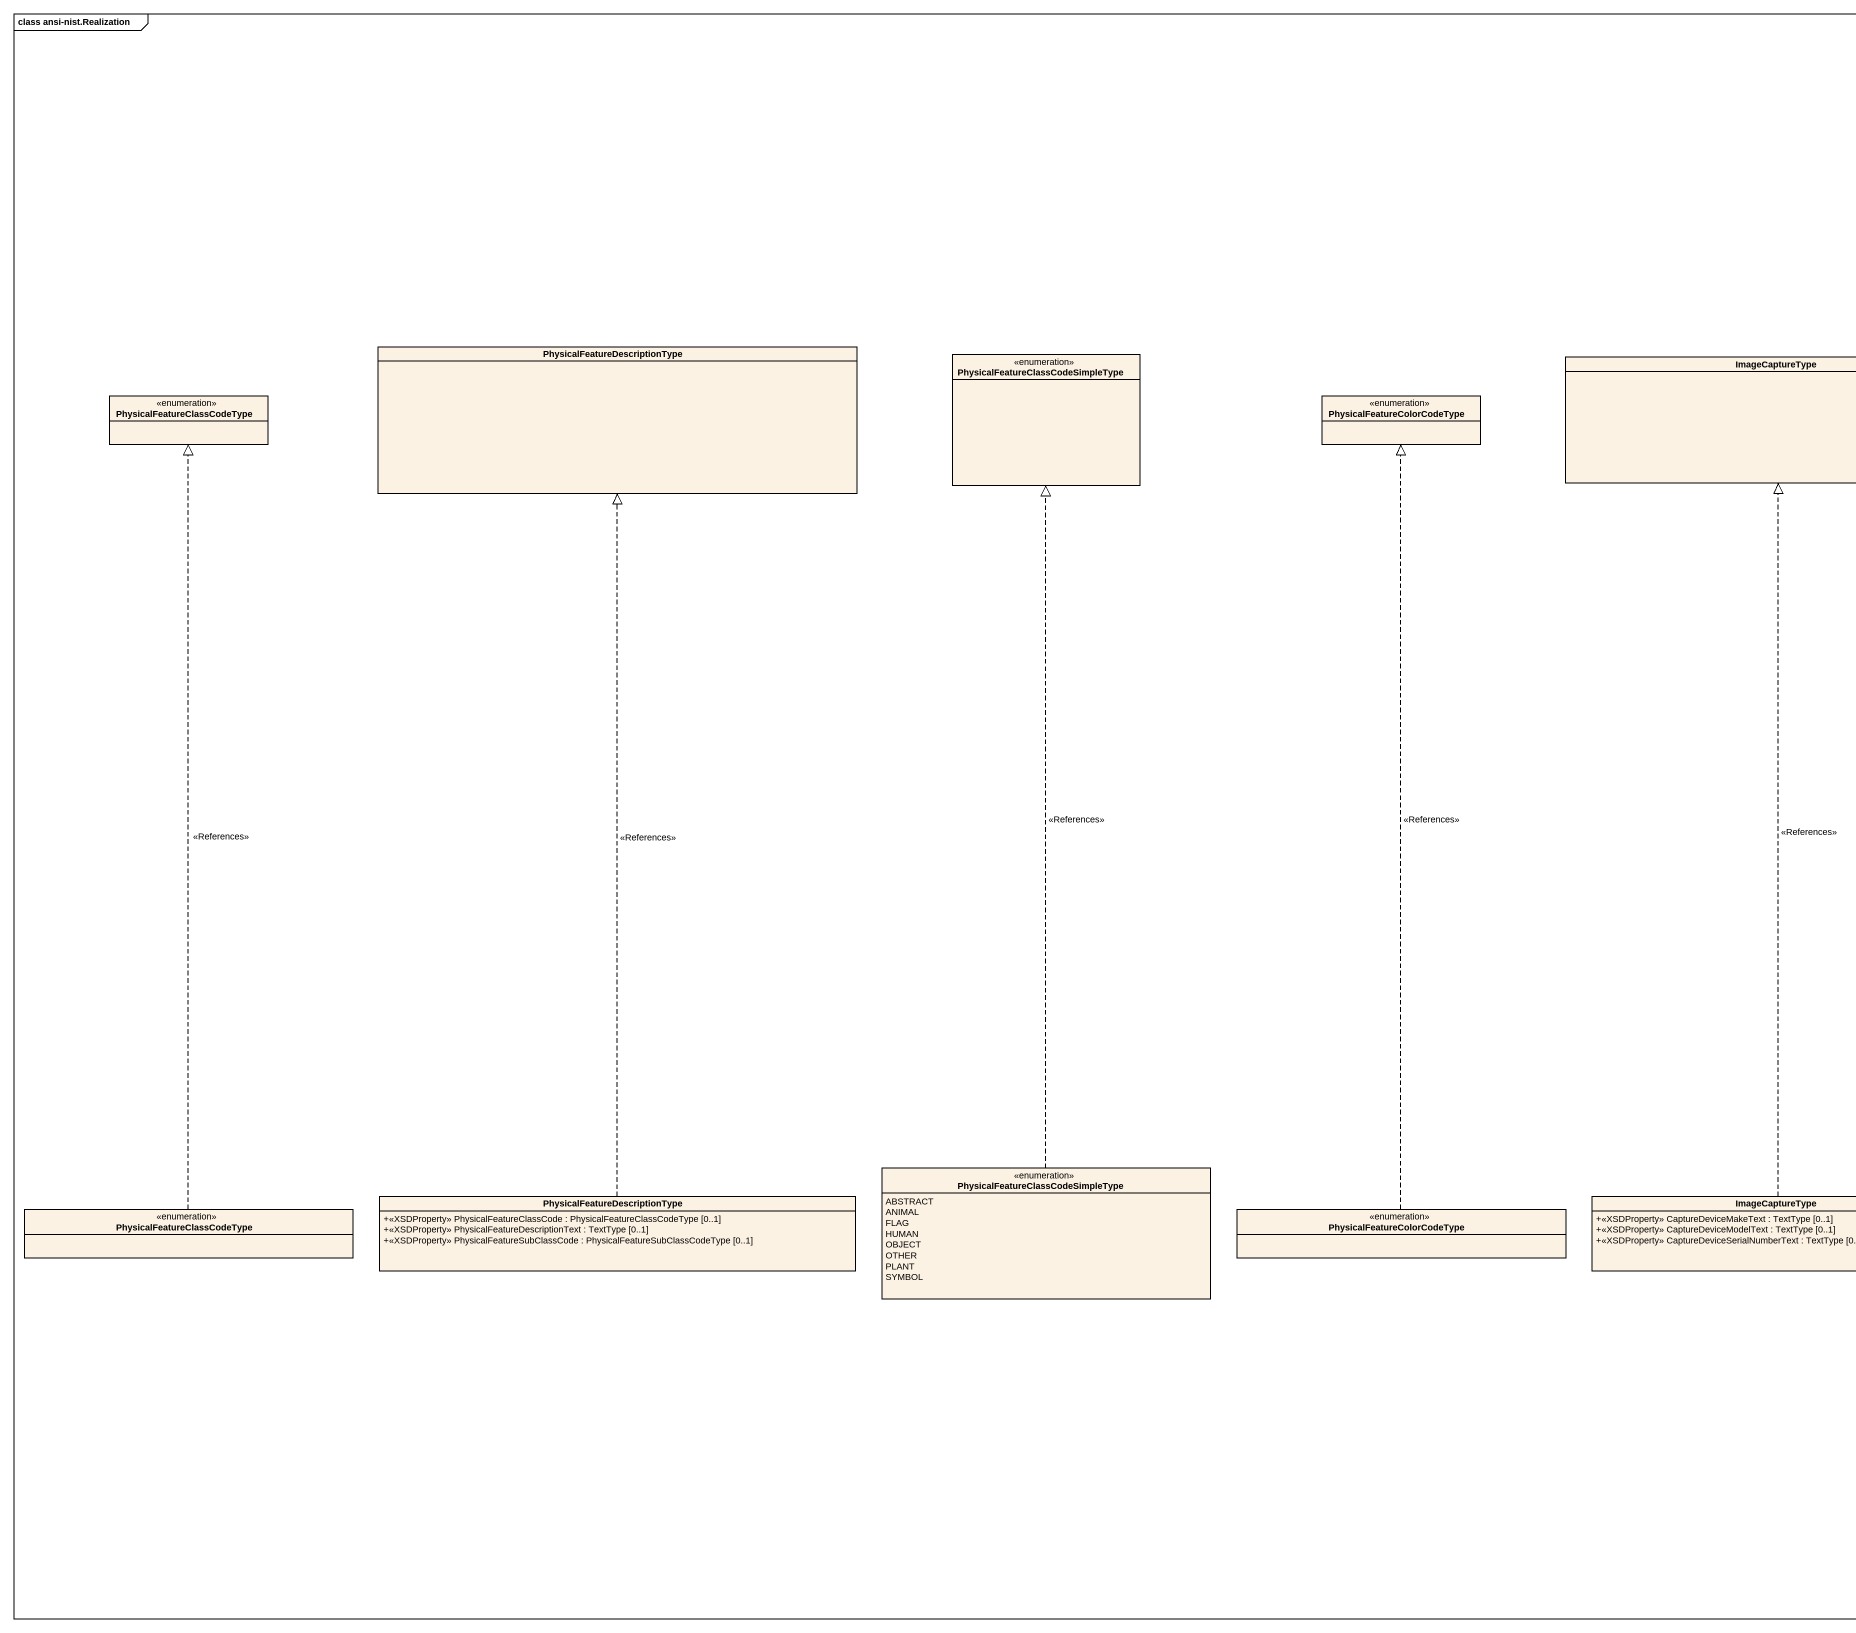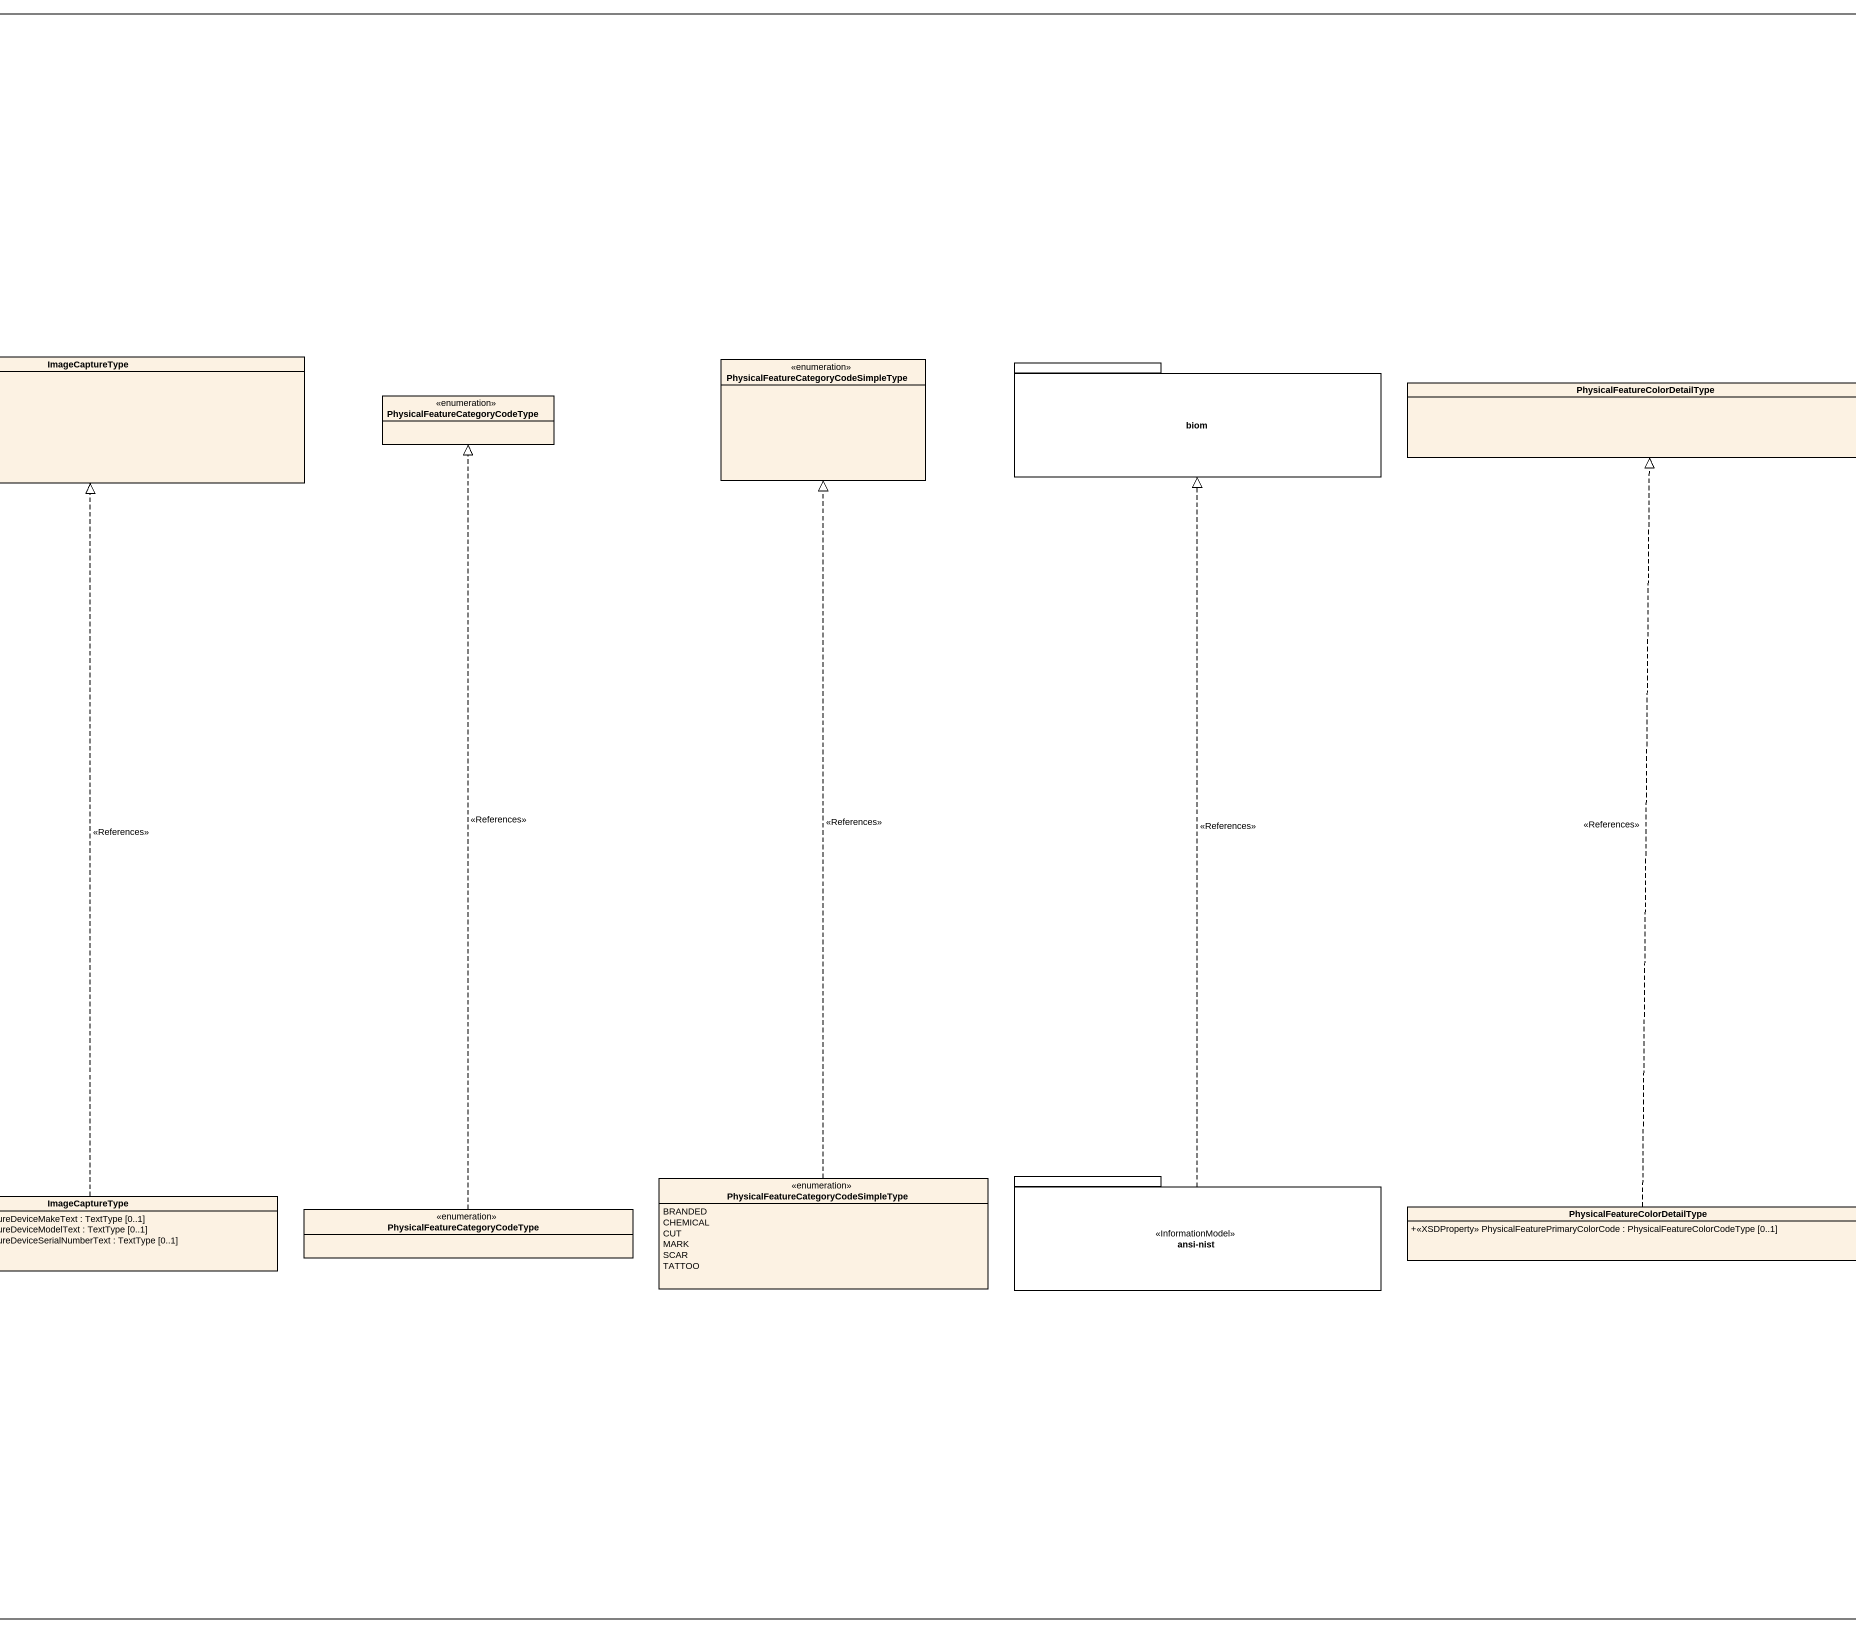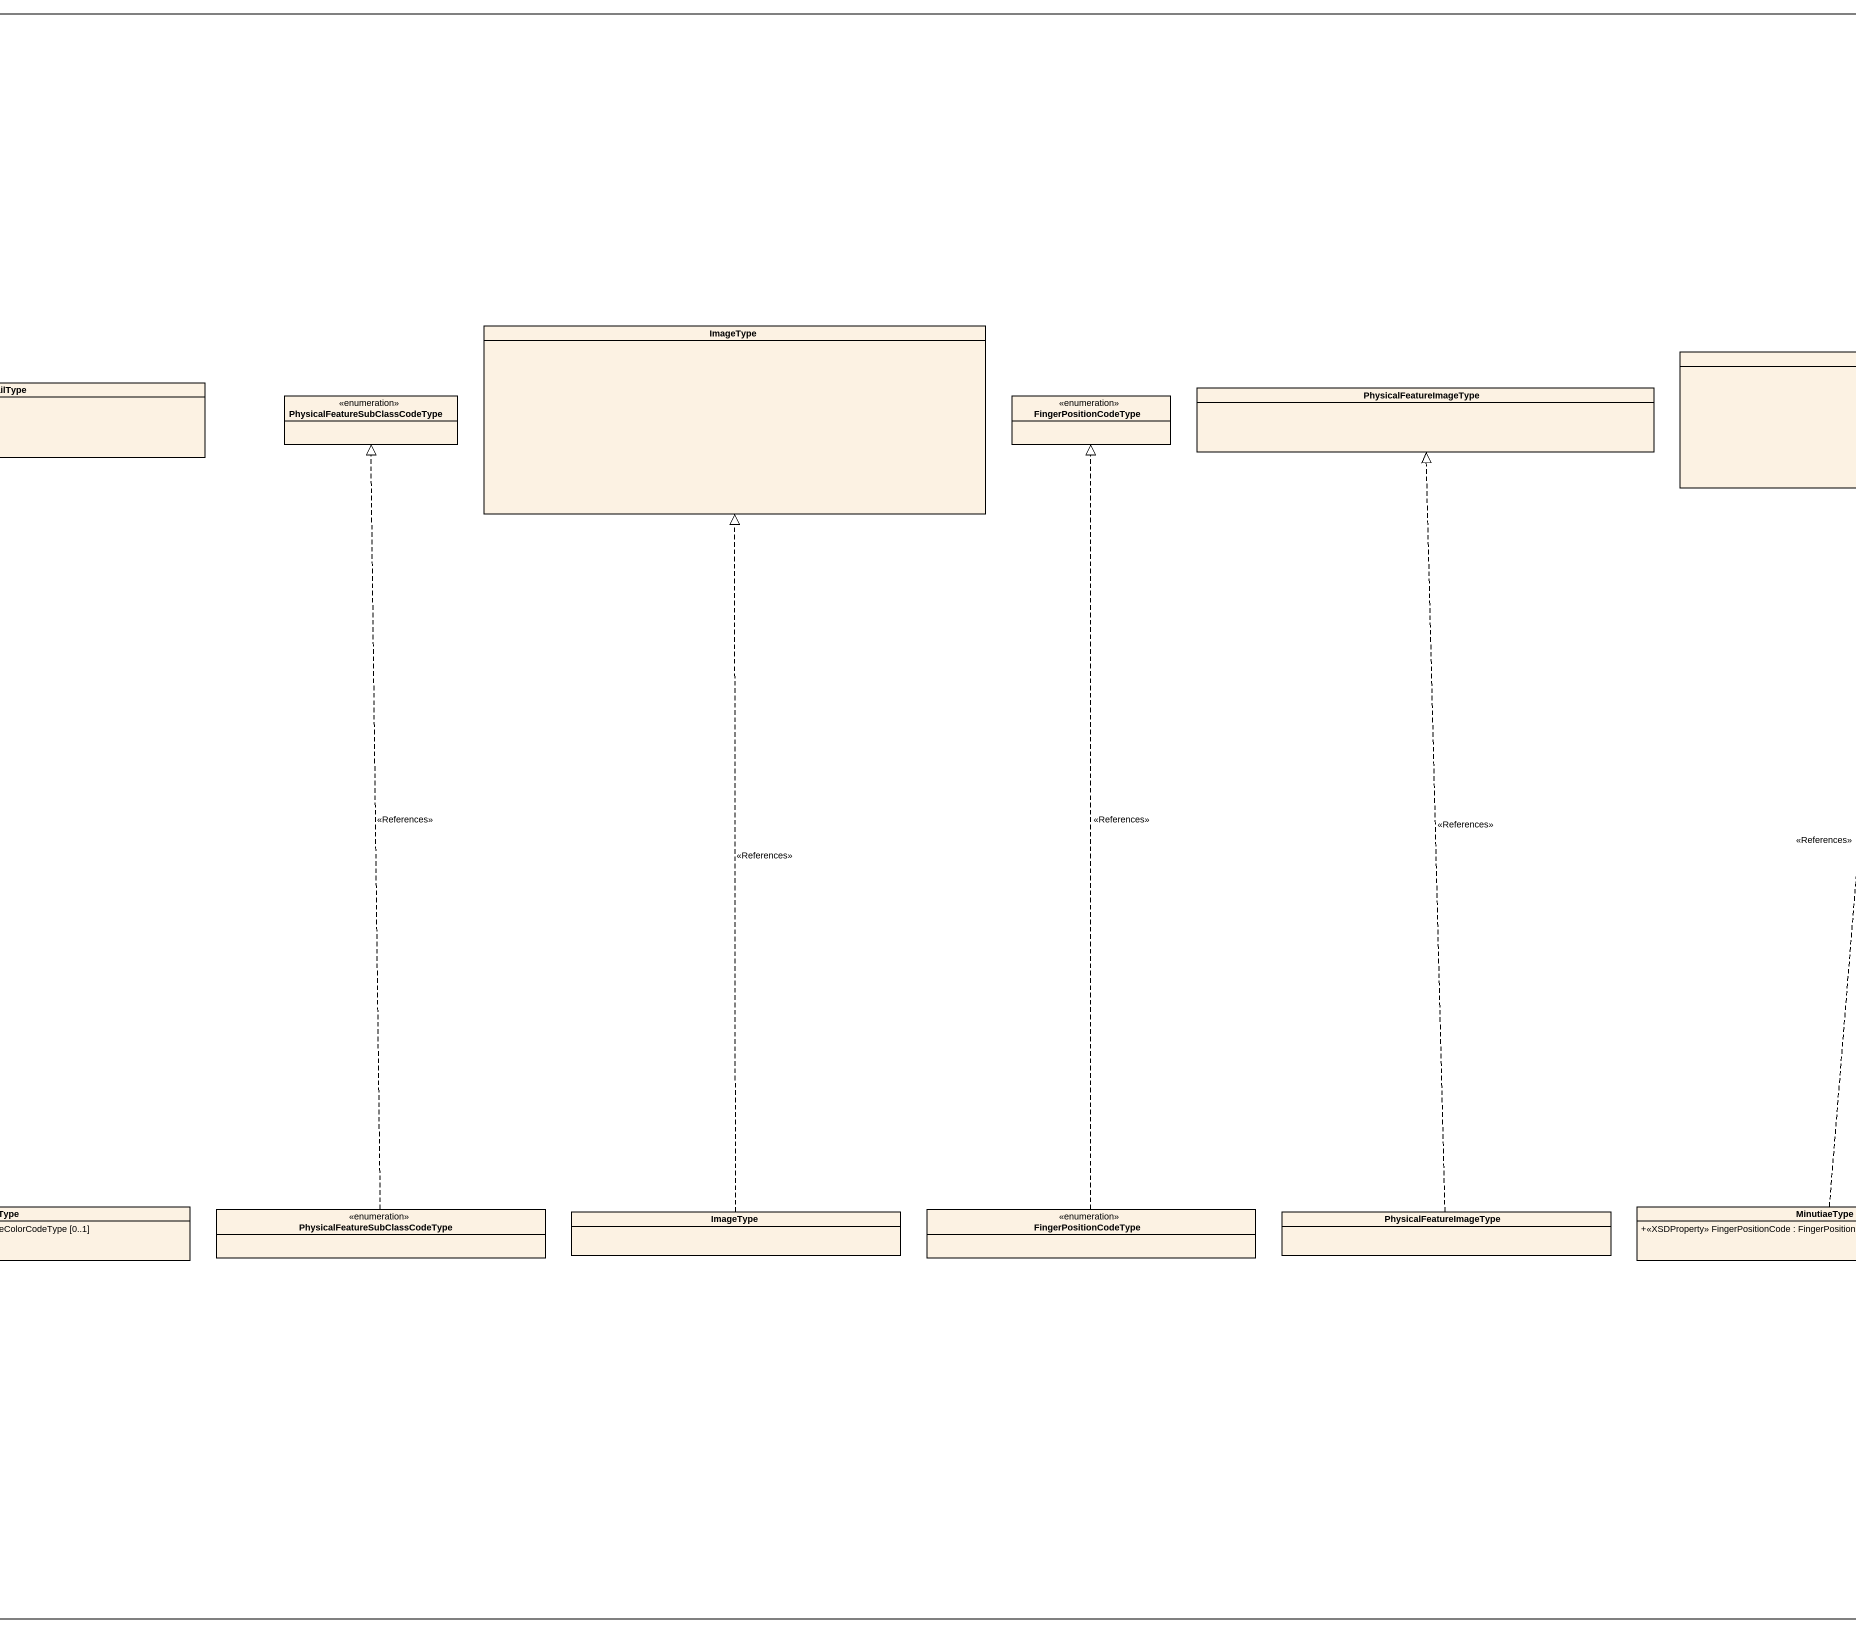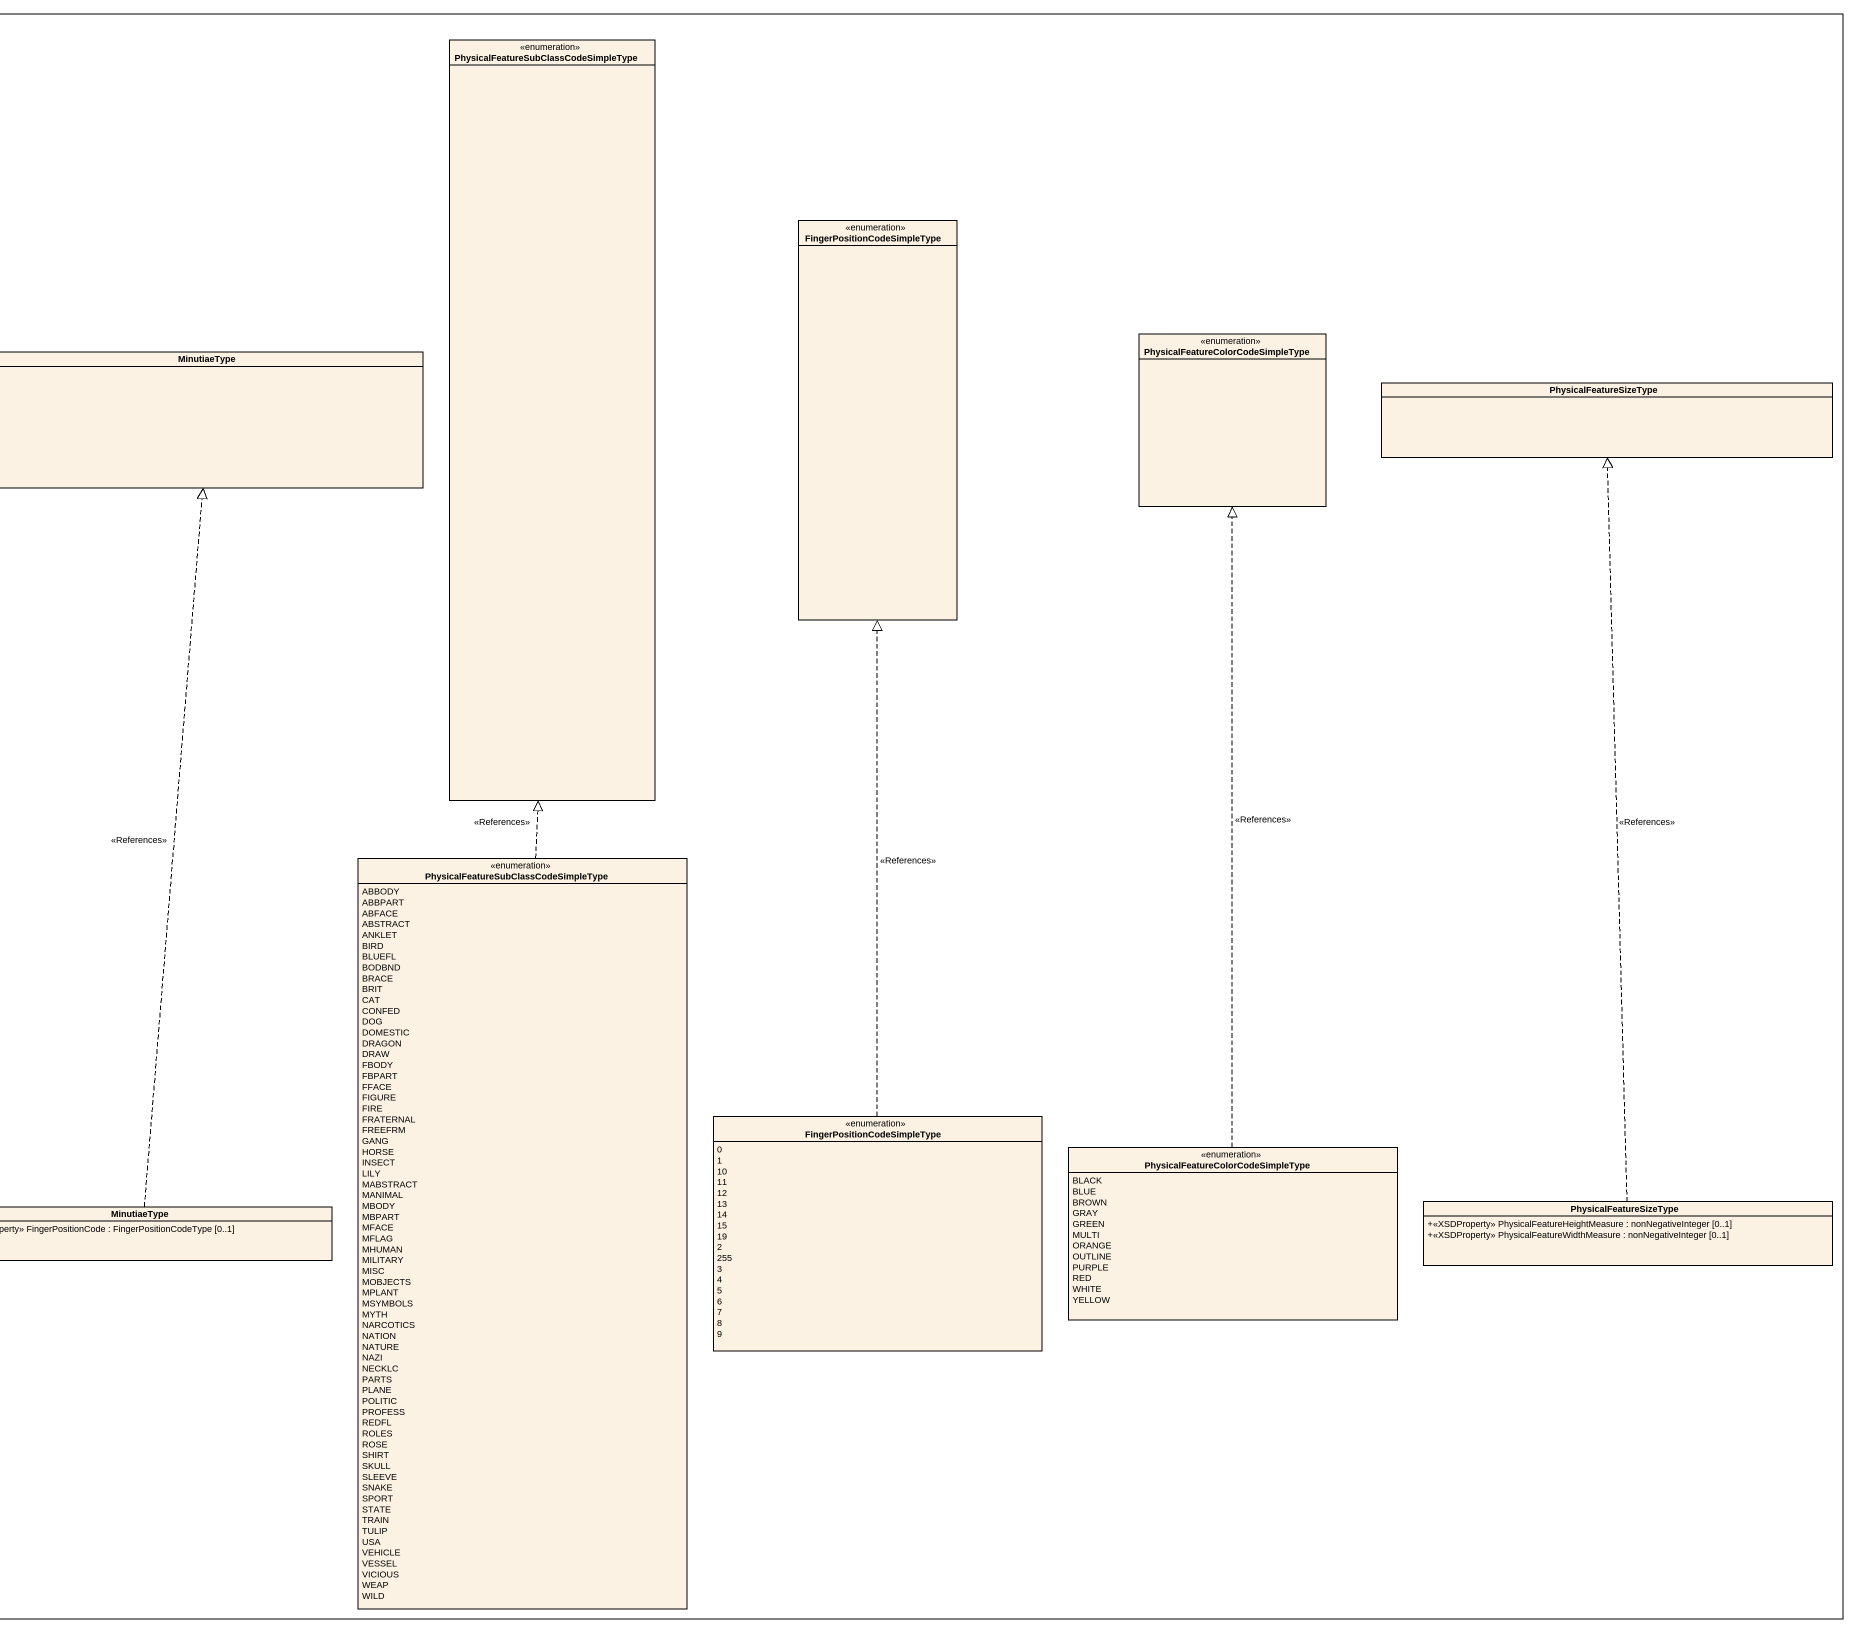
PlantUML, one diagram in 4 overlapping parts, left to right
@startuml
mainframe class ansi-nist.Realization
hide circle
hide empty members
skinparam classAttributeIconSize 0
enum "PhysicalFeatureSubClassCodeSimpleType" as PhysicalFeatureSubClassCodeS
enum FingerPositionCodeSimpleType
class "PhysicalFeatureDescriptionType" as PhysicalFeatureDescriptionTy
enum "PhysicalFeatureClassCodeSimpleType" as PhysicalFeatureClassCodeSimp
class ImageCaptureType
class ImageType
class MinutiaeType
enum "PhysicalFeatureColorCodeSimpleType" as PhysicalFeatureColorCodeSimp
enum PhysicalFeatureClassCodeType
enum PhysicalFeatureColorCodeType
enum "PhysicalFeatureCategoryCodeType" as PhysicalFeatureCategoryCodeT
enum "PhysicalFeatureCategoryCodeSimpleType" as PhysicalFeatureCategoryCodeS
package biom {
}
class "PhysicalFeatureColorDetailType" as PhysicalFeatureColorDetailTy
enum "PhysicalFeatureSubClassCodeType" as PhysicalFeatureSubClassCodeT
enum FingerPositionCodeType
class PhysicalFeatureImageType
class PhysicalFeatureSizeType
enum "PhysicalFeatureSubClassCodeSimpleType" as PhysicalFeatureSubClassCodeS_2 {
  ABBODY
  ABBPART
  ABFACE
  ABSTRACT
  ANKLET
  BIRD
  BLUEFL
  BODBND
  BRACE
  BRIT
  CAT
  CONFED
  DOG
  DOMESTIC
  DRAGON
  DRAW
  FBODY
  FBPART
  FFACE
  FIGURE
  FIRE
  FRATERNAL
  FREEFRM
  GANG
  HORSE
  INSECT
  LILY
  MABSTRACT
  MANIMAL
  MBODY
  MBPART
  MFACE
  MFLAG
  MHUMAN
  MILITARY
  MISC
  MOBJECTS
  MPLANT
  MSYMBOLS
  MYTH
  NARCOTICS
  NATION
  NATURE
  NAZI
  NECKLC
  PARTS
  PLANE
  POLITIC
  PROFESS
  REDFL
  ROLES
  ROSE
  SHIRT
  SKULL
  SLEEVE
  SNAKE
  SPORT
  STATE
  TRAIN
  TULIP
  USA
  VEHICLE
  VESSEL
  VICIOUS
  WEAP
  WILD
}
enum "FingerPositionCodeSimpleType" as FingerPositionCodeSimpleType_2 {
  0
  1
  10
  11
  12
  13
  14
  15
  19
  2
  255
  3
  4
  5
  6
  7
  8
  9
}
enum "PhysicalFeatureClassCodeSimpleType" as PhysicalFeatureClassCodeSimp_2 {
  ABSTRACT
  ANIMAL
  FLAG
  HUMAN
  OBJECT
  OTHER
  PLANT
  SYMBOL
}
enum "PhysicalFeatureColorCodeSimpleType" as PhysicalFeatureColorCodeSimp_2 {
  BLACK
  BLUE
  BROWN
  GRAY
  GREEN
  MULTI
  ORANGE
  OUTLINE
  PURPLE
  RED
  WHITE
  YELLOW
}
enum "PhysicalFeatureClassCodeType" as PhysicalFeatureClassCodeType_2
class "PhysicalFeatureDescriptionType" as PhysicalFeatureDescriptionTy_2 {
  +<<XSDProperty>> PhysicalFeatureClassCode : PhysicalFeatureClassCodeType [0..1]
  +<<XSDProperty>> PhysicalFeatureDescriptionText : TextType [0..1]
  +<<XSDProperty>> PhysicalFeatureSubClassCode : PhysicalFeatureSubClassCodeType [0..1]
}
enum "PhysicalFeatureColorCodeType" as PhysicalFeatureColorCodeType_2
class "ImageCaptureType" as ImageCaptureType_2 {
  +<<XSDProperty>> CaptureDeviceMakeText : TextType [0..1]
  +<<XSDProperty>> CaptureDeviceModelText : TextType [0..1]
  +<<XSDProperty>> CaptureDeviceSerialNumberText : TextType [0..1]
}
enum "PhysicalFeatureCategoryCodeType" as PhysicalFeatureCategoryCodeT_2
enum "PhysicalFeatureCategoryCodeSimpleType" as PhysicalFeatureCategoryCodeS_2 {
  BRANDED
  CHEMICAL
  CUT
  MARK
  SCAR
  TATTOO
}
package "ansi-nist" as ansi_nist <<InformationModel>> {
}
class "PhysicalFeatureColorDetailType" as PhysicalFeatureColorDetailTy_2 {
  +<<XSDProperty>> PhysicalFeaturePrimaryColorCode : PhysicalFeatureColorCodeType [0..1]
}
enum "PhysicalFeatureSubClassCodeType" as PhysicalFeatureSubClassCodeT_2
enum "FingerPositionCodeType" as FingerPositionCodeType_2
class "MinutiaeType" as MinutiaeType_2 {
  +<<XSDProperty>> FingerPositionCode : FingerPositionCodeType [0..1]
}
class "PhysicalFeatureSizeType" as PhysicalFeatureSizeType_2 {
  +<<XSDProperty>> PhysicalFeatureHeightMeasure : nonNegativeInteger [0..1]
  +<<XSDProperty>> PhysicalFeatureWidthMeasure : nonNegativeInteger [0..1]
}
class "ImageType" as ImageType_2
class "PhysicalFeatureImageType" as PhysicalFeatureImageType_2
PhysicalFeatureSubClassCodeS_2 .up.|> PhysicalFeatureSubClassCodeS : <<References>>
FingerPositionCodeSimpleType_2 .up.|> FingerPositionCodeSimpleType : <<References>>
PhysicalFeatureClassCodeSimp_2 .up.|> PhysicalFeatureClassCodeSimp : <<References>>
PhysicalFeatureColorCodeSimp_2 .up.|> PhysicalFeatureColorCodeSimp : <<References>>
PhysicalFeatureClassCodeType_2 .up.|> PhysicalFeatureClassCodeType : <<References>>
PhysicalFeatureDescriptionTy_2 .up.|> PhysicalFeatureDescriptionTy : <<References>>
PhysicalFeatureColorCodeType_2 .up.|> PhysicalFeatureColorCodeType : <<References>>
ImageCaptureType_2 .up.|> ImageCaptureType : <<References>>
PhysicalFeatureCategoryCodeT_2 .up.|> PhysicalFeatureCategoryCodeT : <<References>>
PhysicalFeatureCategoryCodeS_2 .up.|> PhysicalFeatureCategoryCodeS : <<References>>
ansi_nist .up.|> biom : <<References>>
PhysicalFeatureColorDetailTy_2 .up.|> PhysicalFeatureColorDetailTy : <<References>>
PhysicalFeatureSubClassCodeT_2 .up.|> PhysicalFeatureSubClassCodeT : <<References>>
FingerPositionCodeType_2 .up.|> FingerPositionCodeType : <<References>>
MinutiaeType_2 .up.|> MinutiaeType : <<References>>
PhysicalFeatureSizeType_2 .up.|> PhysicalFeatureSizeType : <<References>>
ImageType_2 .up.|> ImageType : <<References>>
PhysicalFeatureImageType_2 .up.|> PhysicalFeatureImageType : <<References>>
@enduml
